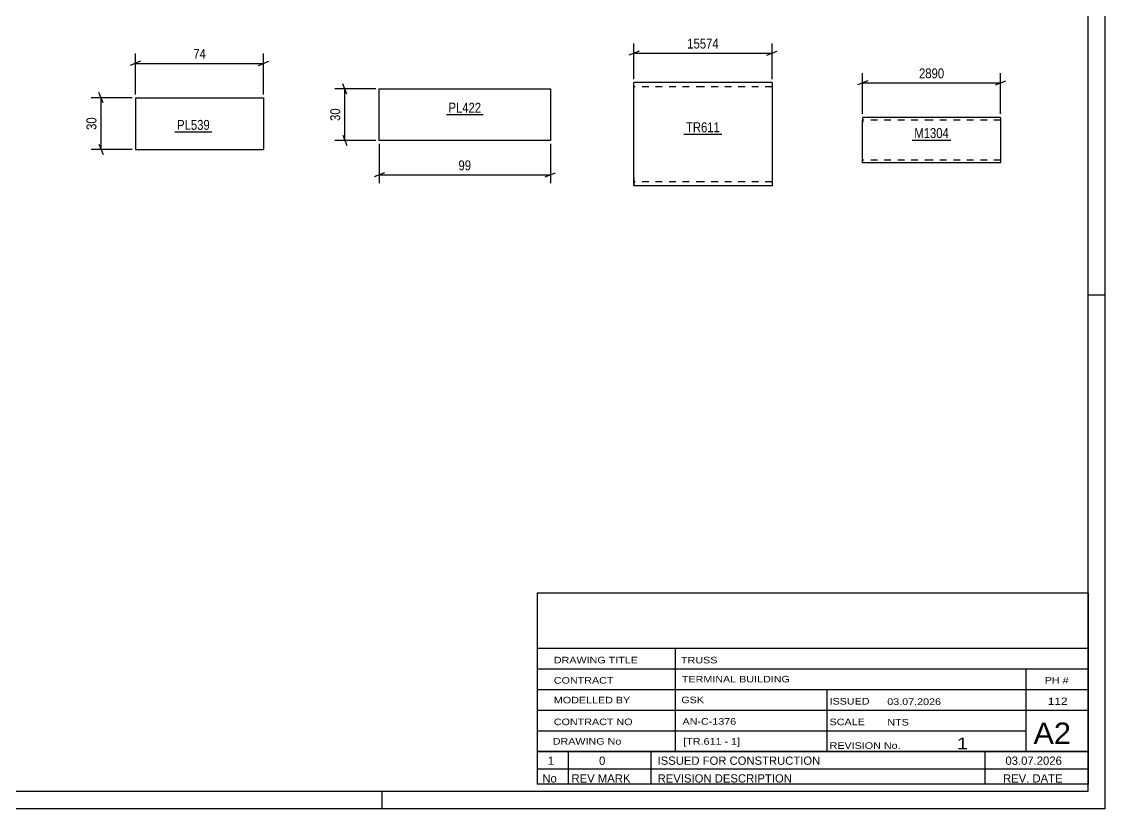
# Model space of a CAD drawing. Header units: millimetres. Extents: x 0 to 594, y 0 to 420.
# Drawn here: x 279.4 to 594, y 0 to 228.5 of the extents above; entities that cross this region are included whole.
import ezdxf

# ---------------------------------------------------------------- set-up
doc = ezdxf.new("R2010")
doc.units = ezdxf.units.MM
doc.linetypes.add('DXK_LINE_DOT2', pattern=[3.9198, 1.9599, -1.9599])
doc.styles.add('Arial Narrow', font='ARIALN.TTF', dxfattribs={"height": 0.2})

# ---------------------------------------------------------------- blocks, each defined once
blk = doc.blocks.new('Unknown-761555078-11969')
at = {"color": 7, "linetype": 'Continuous'}
for p, q in [((429, 62.55), (429, 16.5)), ((429, 62.55), (589, 62.55)), ((589, 62.5), (589, 16.5)), ((429, 46.5), (589, 46.5)), ((469.14, 46.5), (469.14, 16.5)), ((429, 40.5), (589, 40.5)), ((571, 16.6), (571, 40.5)), ((429, 34.5), (589, 34.5)), ((513.14, 34.5), (513.14, 16.5)), ((429, 28.5), (589, 28.5)), ((429, 22.5), (571, 22.5)), ((429, 16.5), (589, 16.5))]:
    blk.add_line(p, q, dxfattribs=at)
at = {"color": 7, "style": 'Arial Narrow'}
for s, height, width, p in [('DRAWING TITLE', 1.9089, 1.425378, (433.88, 42.1)), ('TRUSS  ', 1.909, 1.425378, (470.81, 42.09)), ('CONTRACT', 1.909, 1.425378, (433.88, 36.21)), ('TERMINAL BUILDING', 1.9089, 1.425378, (471.06, 36.57)), ('MODELLED BY', 1.9089, 1.425378, (433.88, 30.48)), ('GSK', 1.909, 1.425378, (470.88, 30.54)), ('ISSUED', 1.909, 1.425378, (513.94, 30.14)), ('03.07.2026', 1.909, 1.425378, (530.69, 30.02)), ('CONTRACT NO', 1.9089, 1.425378, (433.88, 24.16)), ('AN-C-1376', 1.909, 1.425378, (471.23, 24.28)), ('SCALE', 1.909, 1.425378, (513.94, 24.15)), ('A2', 6.204, 1.25, (573.14, 18.7)), ('DRAWING No', 1.909, 1.425378, (433.56, 18.5)), ('[TR.611 - 1]', 1.9089, 1.425378, (471.46, 18.49)), ('REVISION No.', 1.9089, 1.425378, (513.94, 17.27)), ('1', 3.34, 1.5, (550.91, 17.18))]:
    blk.add_text(s, height=height, dxfattribs=dict(at, width=width)).set_placement(p)
at = {"color": 7, "linetype": 'Continuous', "style": 'Arial Narrow', "width": 1.43}
for s, height, p in [('PH #', 1.909, (576.4, 36.25)), ('112', 2.1, (577.3, 30.05)), ('NTS', 1.909, (530.7, 24.05))]:
    blk.add_text(s, height=height, dxfattribs=at).set_placement(p)
blk = doc.blocks.new('Unknown-761555078-1135')
at = {"color": 5, "linetype": 'Continuous'}
for p, q in [((594, 0), (594, 420)), ((589, 5), (589, 415)), ((594, 149), (589, 149)), ((5, 5), (589, 5)), ((384, 0), (384, 5)), ((0, 0), (594, 0))]:
    blk.add_line(p, q, dxfattribs=at)
blk = doc.blocks.new('Unknown-761555078-11968')
at = {"color": 7, "linetype": 'Continuous'}
for p, q in [((429, 16.5), (589, 16.5)), ((589, 16.5), (429, 16.5)), ((429, 16.5), (429, 11.5)), ((438, 16.5), (438, 11.5)), ((462, 16.5), (462, 11.5)), ((559, 16.5), (559, 11.5)), ((589, 16.5), (589, 11.5)), ((429, 11.5), (589, 11.5)), ((429, 11.5), (429, 7)), ((429, 11.5), (589, 11.5)), ((438, 11.5), (438, 7)), ((462, 11.5), (462, 7)), ((559, 11.5), (559, 7)), ((589, 11.5), (589, 7)), ((589, 7), (429, 7))]:
    blk.add_line(p, q, dxfattribs=at)
at = {"color": 7, "linetype": 'Continuous', "style": 'Arial Narrow'}
for s, height, width, p in [('1', 2.39, 1.196471, (432.16, 12.65)), ('0', 2.39, 1.196471, (447, 12.65)), ('ISSUED FOR CONSTRUCTION', 2.3861, 1.196471, (464, 12.65)), ('03.07.2026', 2.386, 1.196471, (565, 12.65)), ('No', 2.386, 1.2, (430.54, 7.5)), ('REV MARK', 2.386, 1.2, (439, 7.5)), ('REVISION DESCRIPTION', 2.3861, 1.2, (464, 7.5)), ('REV. DATE', 2.386, 1.2, (564.28, 7.5))]:
    blk.add_text(s, height=height, dxfattribs=dict(at, width=width)).set_placement(p)
blk = doc.blocks.new('Part-761555078-8589 - 8588')
at = {"color": 2, "linetype": 'Continuous'}
for p, q in [((523.51, 200.69), (523.51, 199.09)), ((543.51, 200.69), (523.51, 200.69)), ((523.51, 187.49), (523.51, 199.09)), ((563.61, 200.69), (543.61, 200.69)), ((563.61, 200.69), (563.61, 187.49)), ((543.51, 187.49), (523.51, 187.49)), ((563.61, 187.49), (543.61, 187.49))]:
    blk.add_line(p, q, dxfattribs=at)
at = {"color": 7, "linetype": 'DXK_LINE_DOT2'}
for p, q in [((523.51, 199.09), (523.51, 199.89)), ((543.51, 199.89), (523.51, 199.89)), ((523.51, 199.09), (523.51, 199.65)), ((563.61, 199.89), (543.61, 199.89)), ((523.51, 188.29), (523.51, 188.35)), ((543.51, 188.29), (523.51, 188.29)), ((523.51, 187.61), (523.51, 187.49)), ((563.61, 188.29), (543.61, 188.29)), ((563.61, 188.29), (563.61, 188.35))]:
    blk.add_line(p, q, dxfattribs=at)
blk = doc.blocks.new('Part-761555078-8751 - 8750')
at = {"color": 2, "linetype": 'Continuous'}
for p, q in [((312.41, 206.37), (312.41, 191.37)), ((312.41, 206.37), (349.61, 206.37)), ((349.61, 206.37), (349.61, 191.37)), ((312.41, 191.37), (349.61, 191.37))]:
    blk.add_line(p, q, dxfattribs=at)
blk = doc.blocks.new('Part-761555078-8767 - 8766')
at = {"color": 2, "linetype": 'Continuous'}
for p, q in [((383.18, 193.97), (383.18, 208.97)), ((383.18, 208.97), (432.86, 208.97)), ((432.86, 208.97), (432.86, 193.97)), ((432.86, 193.97), (383.18, 193.97))]:
    blk.add_line(p, q, dxfattribs=at)
blk = doc.blocks.new('Part-761555078-8801 - 8800')
at = {"color": 2, "linetype": 'Continuous'}
for p, q in [((477.12, 210.77), (457.12, 210.77)), ((457.12, 183.17), (457.12, 210.77)), ((497.22, 210.77), (477.22, 210.77)), ((497.22, 210.77), (497.22, 180.77)), ((457.12, 183.17), (457.12, 180.77)), ((477.12, 180.77), (457.12, 180.77)), ((497.22, 180.77), (477.22, 180.77))]:
    blk.add_line(p, q, dxfattribs=at)
at = {"color": 7, "linetype": 'DXK_LINE_DOT2'}
for p, q in [((477.12, 209.57), (457.12, 209.57)), ((497.22, 209.57), (477.22, 209.57)), ((457.12, 180.96), (457.12, 183.17)), ((457.12, 181.97), (457.12, 182.07)), ((477.12, 181.97), (457.12, 181.97)), ((497.22, 181.97), (477.22, 181.97)), ((497.22, 181.97), (497.22, 182.07))]:
    blk.add_line(p, q, dxfattribs=at)
blk = doc.blocks.new('StraightDimension-761555078-8883 - 8588')
at = {"color": 7, "linetype": 'Continuous'}
for p, q in [((525.01, 211.29), (522.01, 210.09)), ((523.51, 201.69), (523.51, 213.54)), ((562.11, 210.09), (565.11, 211.29)), ((563.61, 201.69), (563.61, 213.54)), ((523.51, 210.69), (563.61, 210.69))]:
    blk.add_line(p, q, dxfattribs=at)
at = {"color": 0}
blk.add_wipeout([(547.81, 211.44), (547.81, 215.64), (539.3, 215.64), (539.3, 211.44)], dxfattribs=at)
at = {"color": 3, "style": 'Arial Narrow'}
blk.add_text('2890', height=2.863, dxfattribs=at).set_placement((539.9, 212.04))
blk = doc.blocks.new('StraightDimension-761555078-9197 - 8750')
at = {"color": 7, "linetype": 'Continuous'}
for p, q in [((303.01, 204.87), (301.81, 207.87)), ((311.41, 206.37), (299.56, 206.37)), ((302.41, 191.37), (302.41, 206.37)), ((301.81, 192.87), (303.01, 189.87)), ((311.41, 191.37), (299.56, 191.37))]:
    blk.add_line(p, q, dxfattribs=at)
at = {"color": 0}
blk.add_wipeout([(301.66, 201.3), (297.46, 201.3), (297.46, 196.44), (301.66, 196.44)], dxfattribs=at)
at = {"color": 3, "style": 'Arial Narrow'}
blk.add_text('30', height=2.863, rotation=90.0002, dxfattribs=at).set_placement((301.06, 197.04))
blk = doc.blocks.new('StraightDimension-761555078-9201 - 8750')
at = {"color": 7, "linetype": 'Continuous'}
for p, q in [((312.41, 207.37), (312.41, 219.22)), ((349.61, 207.37), (349.61, 219.22)), ((313.91, 216.97), (310.91, 215.77)), ((312.41, 216.37), (349.61, 216.37)), ((348.11, 215.77), (351.11, 216.97))]:
    blk.add_line(p, q, dxfattribs=at)
at = {"color": 0}
blk.add_wipeout([(333.44, 217.12), (333.44, 221.32), (328.59, 221.32), (328.59, 217.12)], dxfattribs=at)
at = {"color": 3, "style": 'Arial Narrow'}
blk.add_text('74', height=2.863, dxfattribs=at).set_placement((329.19, 217.72))
blk = doc.blocks.new('StraightDimension-761555078-9213 - 8766')
at = {"color": 7, "linetype": 'Continuous'}
for p, q in [((382.18, 208.97), (370.33, 208.97)), ((373.78, 207.47), (372.58, 210.47)), ((373.18, 193.97), (373.18, 208.97)), ((372.58, 195.47), (373.78, 192.47)), ((382.18, 193.97), (370.33, 193.97))]:
    blk.add_line(p, q, dxfattribs=at)
at = {"color": 0}
blk.add_wipeout([(372.43, 203.9), (368.23, 203.9), (368.23, 199.05), (372.43, 199.05)], dxfattribs=at)
at = {"color": 3, "style": 'Arial Narrow'}
blk.add_text('30', height=2.863, rotation=90.0002, dxfattribs=at).set_placement((371.83, 199.65))
blk = doc.blocks.new('StraightDimension-761555078-9217 - 8766')
at = {"color": 7, "linetype": 'Continuous'}
for p, q in [((383.18, 192.97), (383.18, 181.57)), ((432.86, 192.97), (432.86, 181.57)), ((384.68, 184.57), (381.68, 183.37)), ((383.18, 183.97), (432.86, 183.97)), ((431.36, 183.37), (434.36, 184.57))]:
    blk.add_line(p, q, dxfattribs=at)
at = {"color": 0}
blk.add_wipeout([(410.45, 184.72), (410.45, 188.92), (405.59, 188.92), (405.59, 184.72)], dxfattribs=at)
at = {"color": 3, "style": 'Arial Narrow'}
blk.add_text('99', height=2.863, dxfattribs=at).set_placement((406.19, 185.32))
blk = doc.blocks.new('StraightDimension-761555078-9237 - 8800')
at = {"color": 7, "linetype": 'Continuous'}
for p, q in [((457.12, 211.77), (457.12, 222.18)), ((497.22, 211.77), (497.22, 222.18)), ((458.62, 219.93), (455.62, 218.73)), ((457.12, 219.33), (497.22, 219.33)), ((495.72, 218.73), (498.72, 219.93))]:
    blk.add_line(p, q, dxfattribs=at)
at = {"color": 0}
blk.add_wipeout([(482.34, 220.08), (482.34, 224.28), (472, 224.28), (472, 220.08)], dxfattribs=at)
at = {"color": 3, "style": 'Arial Narrow'}
blk.add_text('15574', height=2.863, dxfattribs=at).set_placement((472.6, 220.68))
blk = doc.blocks.new('Mark-761555078-9246 - 8588')
at = {"color": 0}
blk.add_wipeout([(548.58, 194.69), (548.58, 197.69), (538.53, 197.69), (538.53, 194.69)], dxfattribs=at)
blk.add_wipeout([(548.58, 194.69), (548.58, 197.69), (538.53, 197.69), (538.53, 194.69)], dxfattribs=at)
at = {"color": 30, "linetype": 'Continuous'}
blk.add_line((537.93, 194.09), (549.18, 194.09), dxfattribs=at)
at = {"color": 3, "style": 'Arial Narrow'}
blk.add_text('M1304', height=2.863, dxfattribs=at).set_placement((538.53, 194.69))
blk = doc.blocks.new('Mark-761555078-9288 - 8750')
at = {"color": 0}
blk.add_wipeout([(333.98, 197.07), (333.98, 200.07), (324.48, 200.07), (324.48, 197.07)], dxfattribs=at)
blk.add_wipeout([(333.98, 197.07), (333.98, 200.07), (324.48, 200.07), (324.48, 197.07)], dxfattribs=at)
at = {"color": 30, "linetype": 'Continuous'}
blk.add_line((323.88, 196.47), (334.58, 196.47), dxfattribs=at)
at = {"color": 3, "style": 'Arial Narrow'}
blk.add_text('PL539', height=2.863, dxfattribs=at).set_placement((324.48, 197.07))
blk = doc.blocks.new('Mark-761555078-9294 - 8766')
at = {"color": 0}
blk.add_wipeout([(412.77, 202.07), (412.77, 205.07), (403.27, 205.07), (403.27, 202.07)], dxfattribs=at)
blk.add_wipeout([(412.77, 202.07), (412.77, 205.07), (403.27, 205.07), (403.27, 202.07)], dxfattribs=at)
at = {"color": 30, "linetype": 'Continuous'}
blk.add_line((402.67, 201.47), (413.37, 201.47), dxfattribs=at)
at = {"color": 3, "style": 'Arial Narrow'}
blk.add_text('PL422', height=2.863, dxfattribs=at).set_placement((403.27, 202.07))
blk = doc.blocks.new('Mark-761555078-9303 - 8800')
at = {"color": 0}
blk.add_wipeout([(482.1, 196.37), (482.1, 199.37), (472.24, 199.37), (472.24, 196.37)], dxfattribs=at)
blk.add_wipeout([(482.1, 196.37), (482.1, 199.37), (472.24, 199.37), (472.24, 196.37)], dxfattribs=at)
at = {"color": 30, "linetype": 'Continuous'}
blk.add_line((471.64, 195.77), (482.7, 195.77), dxfattribs=at)
at = {"color": 3, "style": 'Arial Narrow'}
blk.add_text('TR611', height=2.863, dxfattribs=at).set_placement((472.24, 196.37))

msp = doc.modelspace()

# ---------------------------------------------------------------- block references
for name in ['Unknown-761555078-1135', 'Part-761555078-8767 - 8766', 'Part-761555078-8801 - 8800', 'Part-761555078-8751 - 8750', 'Part-761555078-8589 - 8588', 'Unknown-761555078-11969', 'Unknown-761555078-11968']:
    msp.add_blockref(name, (0, 0))

# ---------------------------------------------------------------- next in the draw order: block references
for name in ['StraightDimension-761555078-9237 - 8800', 'StraightDimension-761555078-8883 - 8588', 'StraightDimension-761555078-9197 - 8750', 'StraightDimension-761555078-9213 - 8766', 'Mark-761555078-9294 - 8766', 'Mark-761555078-9288 - 8750', 'Mark-761555078-9303 - 8800', 'Mark-761555078-9246 - 8588']:
    msp.add_blockref(name, (0, 0))

# ---------------------------------------------------------------- next in the draw order: block references
for name in ['StraightDimension-761555078-9201 - 8750', 'StraightDimension-761555078-9217 - 8766']:
    msp.add_blockref(name, (0, 0))

doc.saveas('drawing.dxf')
